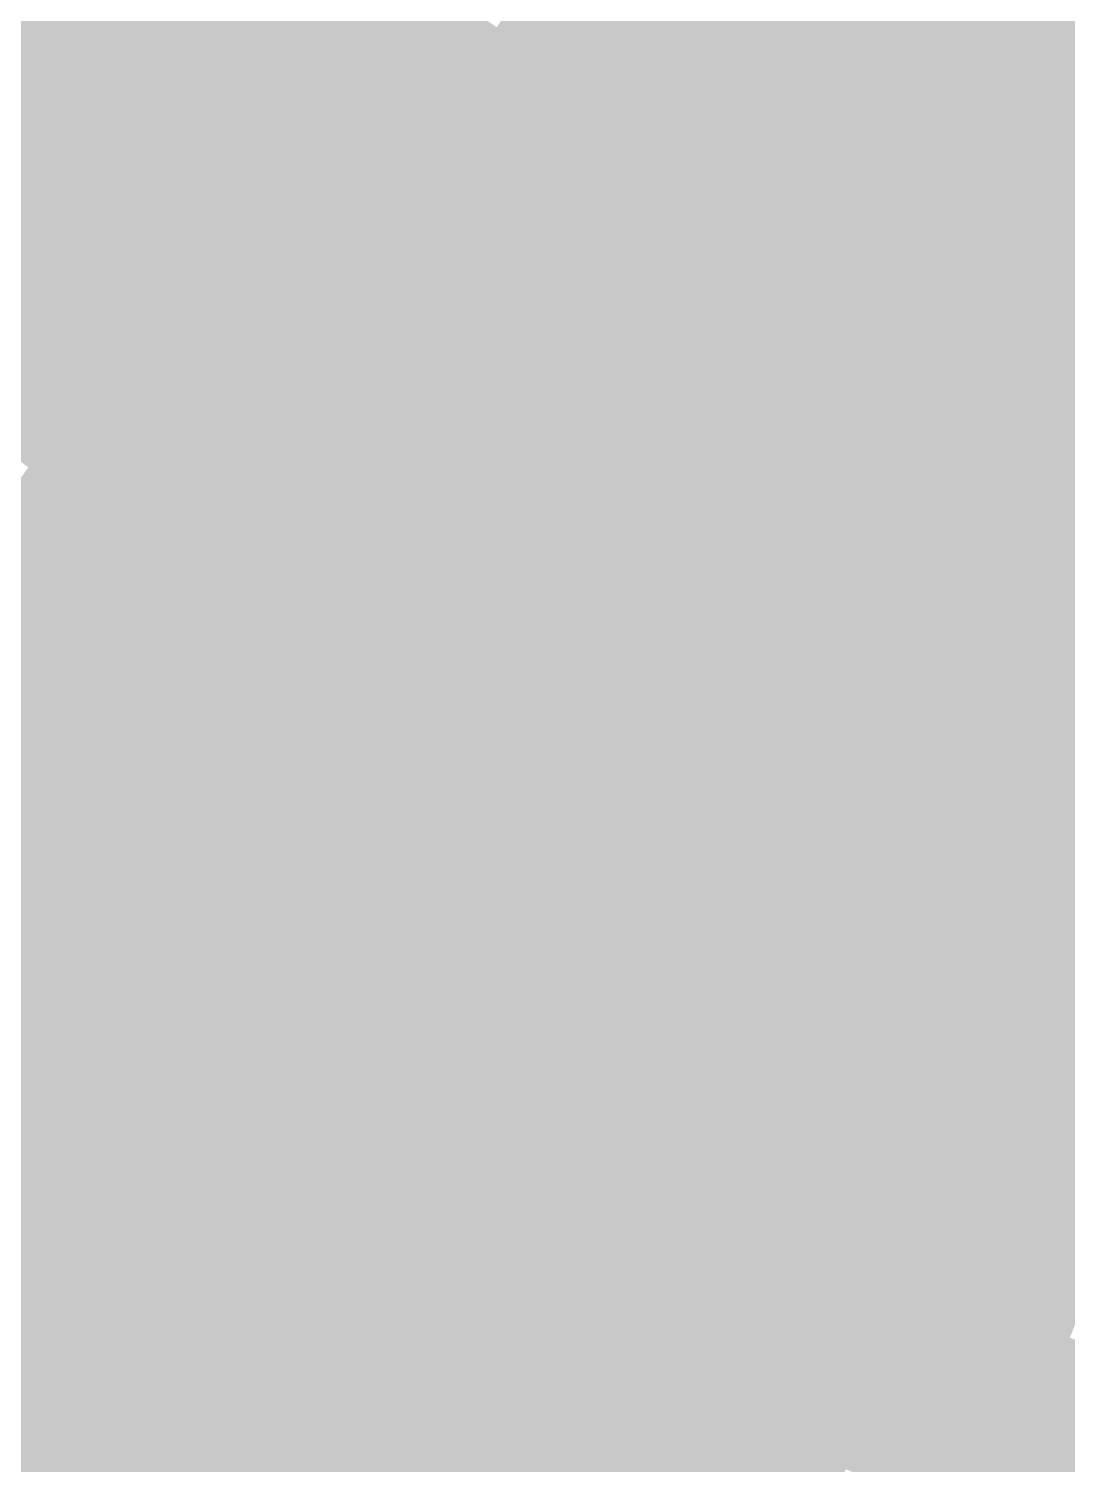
# Model space of a CAD drawing. Header units: inches. Extents: x -266 to 784, y -170 to 213.
# Drawn here: x -65.06 to -45.21, y -111.44 to -84.01 of the extents above; entities that cross this region are included whole.
import ezdxf

# ---------------------------------------------------------------- set-up
doc = ezdxf.new("R2010")
doc.units = ezdxf.units.IN
doc.header["$MEASUREMENT"] = 0

msp = doc.modelspace()

# ---------------------------------------------------------------- linework, layer by layer
at = {"color": 171, "true_color": 0x5a6dfe}
msp.add_solid([(-61.952728, -83.533583), (-62.548427, -84.336791), (-63.984085, -81.988028), (-64.599317, -82.776375)], dxfattribs=at)
at = {"color": 173, "true_color": 0x4d5efe}
msp.add_solid([(-58.732436, -83.393651), (-59.308244, -84.211236), (-60.761329, -81.927168), (-61.357028, -82.730376)], dxfattribs=at)
at = {"color": 160, "true_color": 0x2d32ff}
msp.add_solid([(-49.867966, -83.199675), (-50.382069, -84.057404), (-51.894769, -81.950796), (-52.429767, -82.795649)], dxfattribs=at)
at = {"color": 160, "true_color": 0x3a43ff}
msp.add_solid([(-52.964764, -83.640503), (-53.499762, -84.485357), (-55.001453, -82.315492), (-55.557023, -83.146961)], dxfattribs=at)
at = {"color": 160, "true_color": 0x2626ff}
msp.add_solid([(-47.318226, -83.528351), (-47.811125, -84.398438), (-49.353863, -82.341947), (-49.867966, -83.199675)], dxfattribs=at)
at = {"color": 171, "true_color": 0x6073fe}
msp.add_solid([(-62.548427, -84.336791), (-63.144126, -85.139998), (-64.599317, -82.776375), (-65.214549, -83.564721)], dxfattribs=at)
at = {"color": 171, "true_color": 0x5363fe}
msp.add_solid([(-59.308244, -84.211236), (-59.884052, -85.028821), (-61.357028, -82.730376), (-61.952728, -83.533583)], dxfattribs=at)
at = {"color": 173, "true_color": 0x4653fe}
msp.add_solid([(-56.112594, -83.978431), (-56.668164, -84.8099), (-58.156627, -82.576066), (-58.732436, -83.393651)], dxfattribs=at)
at = {"color": 160, "true_color": 0x3338ff}
msp.add_solid([(-50.382069, -84.057404), (-50.896172, -84.915132), (-52.429767, -82.795649), (-52.964764, -83.640503)], dxfattribs=at)
at = {"color": 180, "true_color": 0x2520ff}
msp.add_solid([(-44.78269, -83.78252), (-45.254087, -84.664441), (-46.825328, -82.658264), (-47.318226, -83.528351)], dxfattribs=at)
at = {"color": 160, "true_color": 0x4049fe}
msp.add_solid([(-53.499762, -84.485357), (-54.03476, -85.33021), (-55.557023, -83.146961), (-56.112594, -83.978431)], dxfattribs=at)
at = {"color": 160, "true_color": 0x2d2dff}
msp.add_solid([(-47.811125, -84.398438), (-48.304023, -85.268525), (-49.867966, -83.199675), (-50.382069, -84.057404)], dxfattribs=at)
at = {"color": 171, "true_color": 0x6678fe}
msp.add_solid([(-63.144126, -85.139998), (-63.739826, -85.943206), (-65.214549, -83.564721), (-65.82978, -84.353068)], dxfattribs=at)
at = {"color": 171, "true_color": 0x5a69fe}
msp.add_solid([(-59.884052, -85.028821), (-60.45986, -85.846405), (-61.952728, -83.533583), (-62.548427, -84.336791)], dxfattribs=at)
at = {"color": 173, "true_color": 0x4d59fe}
msp.add_solid([(-56.668164, -84.8099), (-57.223734, -85.64137), (-58.732436, -83.393651), (-59.308244, -84.211236)], dxfattribs=at)
at = {"color": 160, "true_color": 0x3a3eff}
msp.add_solid([(-50.896172, -84.915132), (-51.410274, -85.772861), (-52.964764, -83.640503), (-53.499762, -84.485357)], dxfattribs=at)
at = {"color": 180, "true_color": 0x2c26ff}
msp.add_solid([(-45.254087, -84.664441), (-45.725483, -85.546363), (-47.318226, -83.528351), (-47.811125, -84.398438)], dxfattribs=at)
at = {"color": 180, "true_color": 0x2b20ff}
msp.add_solid([(-42.713076, -84.856309), (-43.162688, -85.749533), (-44.78269, -83.78252), (-45.254087, -84.664441)], dxfattribs=at)
at = {"color": 173, "true_color": 0x535ffe}
msp.add_solid([(-57.223734, -85.64137), (-57.779304, -86.47284), (-59.308244, -84.211236), (-59.884052, -85.028821)], dxfattribs=at)
at = {"color": 173, "true_color": 0x464ffe}
msp.add_solid([(-54.03476, -85.33021), (-54.569757, -86.175064), (-56.112594, -83.978431), (-56.668164, -84.8099)], dxfattribs=at)
at = {"color": 160, "true_color": 0x3333ff}
msp.add_solid([(-48.304023, -85.268525), (-48.796921, -86.138612), (-50.382069, -84.057404), (-50.896172, -84.915132)], dxfattribs=at)
at = {"color": 171, "true_color": 0x6d7efe}
msp.add_solid([(-63.739826, -85.943206), (-64.335525, -86.746413), (-65.82978, -84.353068), (-66.445012, -85.141414)], dxfattribs=at)
at = {"color": 171, "true_color": 0x606ffe}
msp.add_solid([(-60.45986, -85.846405), (-61.035668, -86.66399), (-62.548427, -84.336791), (-63.144126, -85.139998)], dxfattribs=at)
at = {"color": 160, "true_color": 0x4045fe}
msp.add_solid([(-51.410274, -85.772861), (-51.924377, -86.63059), (-53.499762, -84.485357), (-54.03476, -85.33021)], dxfattribs=at)
at = {"color": 180, "true_color": 0x322dff}
msp.add_solid([(-45.725483, -85.546363), (-46.19688, -86.428284), (-47.811125, -84.398438), (-48.304023, -85.268525)], dxfattribs=at)
at = {"color": 180, "true_color": 0x3126ff}
msp.add_solid([(-43.162688, -85.749533), (-43.612299, -86.642757), (-45.254087, -84.664441), (-45.725483, -85.546363)], dxfattribs=at)
at = {"color": 171, "true_color": 0x5a65fe}
msp.add_solid([(-57.779304, -86.47284), (-58.334874, -87.304309), (-59.884052, -85.028821), (-60.45986, -85.846405)], dxfattribs=at)
at = {"color": 173, "true_color": 0x4d55fe}
msp.add_solid([(-54.569757, -86.175064), (-55.104755, -87.019917), (-56.668164, -84.8099), (-57.223734, -85.64137)], dxfattribs=at)
at = {"color": 160, "true_color": 0x3a3aff}
msp.add_solid([(-48.796921, -86.138612), (-49.289819, -87.008699), (-50.896172, -84.915132), (-51.410274, -85.772861)], dxfattribs=at)
at = {"color": 171, "true_color": 0x7384fe}
msp.add_solid([(-64.335525, -86.746413), (-64.931224, -87.549621), (-66.445012, -85.141414), (-67.060243, -85.929761)], dxfattribs=at)
at = {"color": 171, "true_color": 0x6675fe}
msp.add_solid([(-61.035668, -86.66399), (-61.611476, -87.481575), (-63.144126, -85.139998), (-63.739826, -85.943206)], dxfattribs=at)
at = {"color": 180, "true_color": 0x3833ff}
msp.add_solid([(-46.19688, -86.428284), (-46.668277, -87.310205), (-48.304023, -85.268525), (-48.796921, -86.138612)], dxfattribs=at)
at = {"color": 173, "true_color": 0x464bfe}
msp.add_solid([(-51.924377, -86.63059), (-52.43848, -87.488318), (-54.03476, -85.33021), (-54.569757, -86.175064)], dxfattribs=at)
at = {"color": 180, "true_color": 0x372dff}
msp.add_solid([(-43.612299, -86.642757), (-44.06191, -87.535982), (-45.725483, -85.546363), (-46.19688, -86.428284)], dxfattribs=at)
at = {"color": 171, "true_color": 0x606bfe}
msp.add_solid([(-58.334874, -87.304309), (-58.890445, -88.135779), (-60.45986, -85.846405), (-61.035668, -86.66399)], dxfattribs=at)
at = {"color": 173, "true_color": 0x535bfe}
msp.add_solid([(-55.104755, -87.019917), (-55.639752, -87.864771), (-57.223734, -85.64137), (-57.779304, -86.47284)], dxfattribs=at)
at = {"color": 160, "true_color": 0x4040fe}
msp.add_solid([(-49.289819, -87.008699), (-49.782717, -87.878786), (-51.410274, -85.772861), (-51.924377, -86.63059)], dxfattribs=at)
at = {"color": 171, "true_color": 0x7a89fe}
msp.add_solid([(-64.931224, -87.549621), (-65.526924, -88.352828), (-67.060243, -85.929761), (-67.675475, -86.718107)], dxfattribs=at)
at = {"color": 171, "true_color": 0x6d7bfe}
msp.add_solid([(-61.611476, -87.481575), (-62.187285, -88.29916), (-63.739826, -85.943206), (-64.335525, -86.746413)], dxfattribs=at)
at = {"color": 173, "true_color": 0x4d51fe}
msp.add_solid([(-52.43848, -87.488318), (-52.952583, -88.346047), (-54.569757, -86.175064), (-55.104755, -87.019917)], dxfattribs=at)
at = {"color": 180, "true_color": 0x3e3aff}
msp.add_solid([(-46.668277, -87.310205), (-47.139674, -88.192126), (-48.796921, -86.138612), (-49.289819, -87.008699)], dxfattribs=at)
at = {"color": 171, "true_color": 0x6671fe}
msp.add_solid([(-58.890445, -88.135779), (-59.446015, -88.967249), (-61.035668, -86.66399), (-61.611476, -87.481575)], dxfattribs=at)
at = {"color": 171, "true_color": 0x5a61fe}
msp.add_solid([(-55.639752, -87.864771), (-56.17475, -88.709624), (-57.779304, -86.47284), (-58.334874, -87.304309)], dxfattribs=at)
at = {"color": 173, "true_color": 0x4646fe}
msp.add_solid([(-49.782717, -87.878786), (-50.275616, -88.748873), (-51.924377, -86.63059), (-52.43848, -87.488318)], dxfattribs=at)
at = {"color": 180, "true_color": 0x3d33ff}
msp.add_solid([(-44.06191, -87.535982), (-44.511522, -88.429206), (-46.19688, -86.428284), (-46.668277, -87.310205)], dxfattribs=at)
at = {"color": 171, "true_color": 0x7380fe}
msp.add_solid([(-62.187285, -88.29916), (-62.763093, -89.116745), (-64.335525, -86.746413), (-64.931224, -87.549621)], dxfattribs=at)
at = {"color": 173, "true_color": 0x5357fe}
msp.add_solid([(-52.952583, -88.346047), (-53.466685, -89.203775), (-55.104755, -87.019917), (-55.639752, -87.864771)], dxfattribs=at)
at = {"color": 180, "true_color": 0x4540fe}
msp.add_solid([(-47.139674, -88.192126), (-47.61107, -89.074048), (-49.289819, -87.008699), (-49.782717, -87.878786)], dxfattribs=at)
at = {"color": 171, "true_color": 0x6d77fe}
msp.add_solid([(-59.446015, -88.967249), (-60.001585, -89.798718), (-61.611476, -87.481575), (-62.187285, -88.29916)], dxfattribs=at)
at = {"color": 171, "true_color": 0x6067fe}
msp.add_solid([(-56.17475, -88.709624), (-56.709748, -89.554478), (-58.334874, -87.304309), (-58.890445, -88.135779)], dxfattribs=at)
at = {"color": 173, "true_color": 0x4d4dfe}
msp.add_solid([(-50.275616, -88.748873), (-50.768514, -89.61896), (-52.43848, -87.488318), (-52.952583, -88.346047)], dxfattribs=at)
at = {"color": 180, "true_color": 0x433aff}
msp.add_solid([(-44.511522, -88.429206), (-44.961133, -89.32243), (-46.668277, -87.310205), (-47.139674, -88.192126)], dxfattribs=at)
at = {"color": 171, "true_color": 0x7a86fe}
msp.add_solid([(-62.763093, -89.116745), (-63.338901, -89.934329), (-64.931224, -87.549621), (-65.526924, -88.352828)], dxfattribs=at)
at = {"color": 171, "true_color": 0x5a5efe}
msp.add_solid([(-53.466685, -89.203775), (-53.980788, -90.061504), (-55.639752, -87.864771), (-56.17475, -88.709624)], dxfattribs=at)
at = {"color": 173, "true_color": 0x4b46fe}
msp.add_solid([(-47.61107, -89.074048), (-48.082467, -89.955969), (-49.782717, -87.878786), (-50.275616, -88.748873)], dxfattribs=at)
at = {"color": 171, "true_color": 0x737dfe}
msp.add_solid([(-60.001585, -89.798718), (-60.557155, -90.630188), (-62.187285, -88.29916), (-62.763093, -89.116745)], dxfattribs=at)
at = {"color": 171, "true_color": 0x666efe}
msp.add_solid([(-56.709748, -89.554478), (-57.244745, -90.399331), (-58.890445, -88.135779), (-59.446015, -88.967249)], dxfattribs=at)
at = {"color": 180, "true_color": 0x4940fe}
msp.add_solid([(-44.961133, -89.32243), (-45.410744, -90.215654), (-47.139674, -88.192126), (-47.61107, -89.074048)], dxfattribs=at)
at = {"color": 171, "true_color": 0x7f8bff}
msp.add_solid([(-63.338901, -89.934329), (-63.914709, -90.751914), (-65.526924, -88.352828), (-66.122623, -89.156036)], dxfattribs=at)
at = {"color": 173, "true_color": 0x5353fe}
msp.add_solid([(-50.768514, -89.61896), (-51.261412, -90.489047), (-52.952583, -88.346047), (-53.466685, -89.203775)], dxfattribs=at)
at = {"color": 171, "true_color": 0x6064fe}
msp.add_solid([(-53.980788, -90.061504), (-54.494891, -90.919233), (-56.17475, -88.709624), (-56.709748, -89.554478)], dxfattribs=at)
at = {"color": 173, "true_color": 0x514dfe}
msp.add_solid([(-48.082467, -89.955969), (-48.553864, -90.83789), (-50.275616, -88.748873), (-50.768514, -89.61896)], dxfattribs=at)
at = {"color": 171, "true_color": 0x7a83fe}
msp.add_solid([(-60.557155, -90.630188), (-61.112726, -91.461657), (-62.763093, -89.116745), (-63.338901, -89.934329)], dxfattribs=at)
at = {"color": 171, "true_color": 0x6d74fe}
msp.add_solid([(-57.244745, -90.399331), (-57.779743, -91.244185), (-59.446015, -88.967249), (-60.001585, -89.798718)], dxfattribs=at)
at = {"color": 173, "true_color": 0x4f46fe}
msp.add_solid([(-45.410744, -90.215654), (-45.860356, -91.108879), (-47.61107, -89.074048), (-48.082467, -89.955969)], dxfattribs=at)
at = {"color": 171, "true_color": 0x7d89fb}
msp.add_solid([(-63.914709, -90.751914), (-64.490517, -91.569499), (-66.122623, -89.156036), (-66.718322, -89.959244)], dxfattribs=at)
at = {"color": 171, "true_color": 0x5a5afe}
msp.add_solid([(-51.261412, -90.489047), (-51.75431, -91.359134), (-53.466685, -89.203775), (-53.980788, -90.061504)], dxfattribs=at)
at = {"color": 180, "true_color": 0x4e40fe}
msp.add_solid([(-42.755509, -90.398929), (-43.183064, -91.302919), (-44.961133, -89.32243), (-45.410744, -90.215654)], dxfattribs=at)
at = {"color": 171, "true_color": 0x666afe}
msp.add_solid([(-54.494891, -90.919233), (-55.008994, -91.776961), (-56.709748, -89.554478), (-57.244745, -90.399331)], dxfattribs=at)
at = {"color": 173, "true_color": 0x5753fe}
msp.add_solid([(-48.553864, -90.83789), (-49.025261, -91.719811), (-50.768514, -89.61896), (-51.261412, -90.489047)], dxfattribs=at)
at = {"color": 171, "true_color": 0x7b86f6}
msp.add_solid([(-64.490517, -91.569499), (-65.066326, -92.387084), (-66.718322, -89.959244), (-67.314021, -90.762451)], dxfattribs=at)
at = {"color": 171, "true_color": 0x7f88ff}
msp.add_solid([(-61.112726, -91.461657), (-61.668296, -92.293127), (-63.338901, -89.934329), (-63.914709, -90.751914)], dxfattribs=at)
at = {"color": 171, "true_color": 0x737afe}
msp.add_solid([(-57.779743, -91.244185), (-58.314741, -92.089039), (-60.001585, -89.798718), (-60.557155, -90.630188)], dxfattribs=at)
at = {"color": 173, "true_color": 0x554dfe}
msp.add_solid([(-45.860356, -91.108879), (-46.309967, -92.002103), (-48.082467, -89.955969), (-48.553864, -90.83789)], dxfattribs=at)
at = {"color": 171, "true_color": 0x6060fe}
msp.add_solid([(-51.75431, -91.359134), (-52.247208, -92.229221), (-53.980788, -90.061504), (-54.494891, -90.919233)], dxfattribs=at)
at = {"color": 173, "true_color": 0x5346fe}
msp.add_solid([(-43.183064, -91.302919), (-43.61062, -92.206908), (-45.410744, -90.215654), (-45.860356, -91.108879)], dxfattribs=at)
at = {"color": 171, "true_color": 0x6d70fe}
msp.add_solid([(-55.008994, -91.776961), (-55.523096, -92.63469), (-57.244745, -90.399331), (-57.779743, -91.244185)], dxfattribs=at)
at = {"color": 171, "true_color": 0x5e5afe}
msp.add_solid([(-49.025261, -91.719811), (-49.496657, -92.601733), (-51.261412, -90.489047), (-51.75431, -91.359134)], dxfattribs=at)
at = {"color": 171, "true_color": 0x7d86fb}
msp.add_solid([(-61.668296, -92.293127), (-62.223866, -93.124597), (-63.914709, -90.751914), (-64.490517, -91.569499)], dxfattribs=at)
at = {"color": 171, "true_color": 0x7a80fe}
msp.add_solid([(-58.314741, -92.089039), (-58.849738, -92.933892), (-60.557155, -90.630188), (-61.112726, -91.461657)], dxfattribs=at)
at = {"color": 171, "true_color": 0x6666fe}
msp.add_solid([(-52.247208, -92.229221), (-52.740107, -93.099308), (-54.494891, -90.919233), (-55.008994, -91.776961)], dxfattribs=at)
at = {"color": 173, "true_color": 0x5b53fe}
msp.add_solid([(-46.309967, -92.002103), (-46.759578, -92.895327), (-48.553864, -90.83789), (-49.025261, -91.719811)], dxfattribs=at)
at = {"color": 171, "true_color": 0x7377fe}
msp.add_solid([(-55.523096, -92.63469), (-56.037199, -93.492418), (-57.779743, -91.244185), (-58.314741, -92.089039)], dxfattribs=at)
at = {"color": 173, "true_color": 0x594dfe}
msp.add_solid([(-43.61062, -92.206908), (-44.038175, -93.110897), (-45.860356, -91.108879), (-46.309967, -92.002103)], dxfattribs=at)
at = {"color": 171, "true_color": 0x7b83f6}
msp.add_solid([(-62.223866, -93.124597), (-62.779436, -93.956066), (-64.490517, -91.569499), (-65.066326, -92.387084)], dxfattribs=at)
at = {"color": 171, "true_color": 0x7f85ff}
msp.add_solid([(-58.849738, -92.933892), (-59.384736, -93.778746), (-61.112726, -91.461657), (-61.668296, -92.293127)], dxfattribs=at)
at = {"color": 171, "true_color": 0x6460fe}
msp.add_solid([(-49.496657, -92.601733), (-49.968054, -93.483654), (-51.75431, -91.359134), (-52.247208, -92.229221)], dxfattribs=at)
at = {"color": 171, "true_color": 0x6d6dfe}
msp.add_solid([(-52.740107, -93.099308), (-53.233005, -93.969395), (-55.008994, -91.776961), (-55.523096, -92.63469)], dxfattribs=at)
at = {"color": 171, "true_color": 0x615afe}
msp.add_solid([(-46.759578, -92.895327), (-47.20919, -93.788552), (-49.025261, -91.719811), (-49.496657, -92.601733)], dxfattribs=at)
at = {"color": 171, "true_color": 0x7a7dfe}
msp.add_solid([(-56.037199, -93.492418), (-56.551302, -94.350147), (-58.314741, -92.089039), (-58.849738, -92.933892)], dxfattribs=at)
at = {"color": 173, "true_color": 0x5f53fe}
msp.add_solid([(-44.038175, -93.110897), (-44.46573, -94.014886), (-46.309967, -92.002103), (-46.759578, -92.895327)], dxfattribs=at)
at = {"color": 171, "true_color": 0x7981f2}
msp.add_solid([(-62.779436, -93.956066), (-63.335007, -94.787536), (-65.066326, -92.387084), (-65.642134, -93.204669)], dxfattribs=at)
at = {"color": 171, "true_color": 0x7d83fb}
msp.add_solid([(-59.384736, -93.778746), (-59.919733, -94.623599), (-61.668296, -92.293127), (-62.223866, -93.124597)], dxfattribs=at)
at = {"color": 171, "true_color": 0x6a66fe}
msp.add_solid([(-49.968054, -93.483654), (-50.439451, -94.365575), (-52.247208, -92.229221), (-52.740107, -93.099308)], dxfattribs=at)
at = {"color": 171, "true_color": 0x7373fe}
msp.add_solid([(-53.233005, -93.969395), (-53.725903, -94.839482), (-55.523096, -92.63469), (-56.037199, -93.492418)], dxfattribs=at)
at = {"color": 171, "true_color": 0x6760fe}
msp.add_solid([(-47.20919, -93.788552), (-47.658801, -94.681776), (-49.496657, -92.601733), (-49.968054, -93.483654)], dxfattribs=at)
at = {"color": 171, "true_color": 0x7f82ff}
msp.add_solid([(-56.551302, -94.350147), (-57.065405, -95.207876), (-58.849738, -92.933892), (-59.384736, -93.778746)], dxfattribs=at)
at = {"color": 171, "true_color": 0x655afe}
msp.add_solid([(-44.46573, -94.014886), (-44.893285, -94.918876), (-46.759578, -92.895327), (-47.20919, -93.788552)], dxfattribs=at)
at = {"color": 171, "true_color": 0x767fee}
msp.add_solid([(-63.335007, -94.787536), (-63.890577, -95.619005), (-65.642134, -93.204669), (-66.217942, -94.022254)], dxfattribs=at)
at = {"color": 171, "true_color": 0x7b81f6}
msp.add_solid([(-59.919733, -94.623599), (-60.454731, -95.468453), (-62.223866, -93.124597), (-62.779436, -93.956066)], dxfattribs=at)
at = {"color": 171, "true_color": 0x706dfe}
msp.add_solid([(-50.439451, -94.365575), (-50.910848, -95.247497), (-52.740107, -93.099308), (-53.233005, -93.969395)], dxfattribs=at)
at = {"color": 171, "true_color": 0x7a7afe}
msp.add_solid([(-53.725903, -94.839482), (-54.218801, -95.709569), (-56.037199, -93.492418), (-56.551302, -94.350147)], dxfattribs=at)
at = {"color": 171, "true_color": 0x6e66fe}
msp.add_solid([(-47.658801, -94.681776), (-48.108412, -95.575), (-49.968054, -93.483654), (-50.439451, -94.365575)], dxfattribs=at)
at = {"color": 171, "true_color": 0x7d80fb}
msp.add_solid([(-57.065405, -95.207876), (-57.579507, -96.065604), (-59.384736, -93.778746), (-59.919733, -94.623599)], dxfattribs=at)
at = {"color": 171, "true_color": 0x6b60fe}
msp.add_solid([(-44.893285, -94.918876), (-45.32084, -95.822865), (-47.20919, -93.788552), (-47.658801, -94.681776)], dxfattribs=at)
at = {"color": 171, "true_color": 0x747dea}
msp.add_solid([(-63.890577, -95.619005), (-64.446147, -96.450475), (-66.217942, -94.022254), (-66.79375, -94.839838)], dxfattribs=at)
at = {"color": 171, "true_color": 0x797ef2}
msp.add_solid([(-60.454731, -95.468453), (-60.989729, -96.313306), (-62.779436, -93.956066), (-63.335007, -94.787536)], dxfattribs=at)
at = {"color": 171, "true_color": 0x7773fe}
msp.add_solid([(-50.910848, -95.247497), (-51.382244, -96.129418), (-53.233005, -93.969395), (-53.725903, -94.839482)], dxfattribs=at)
at = {"color": 171, "true_color": 0x7f7fff}
msp.add_solid([(-54.218801, -95.709569), (-54.711699, -96.579656), (-56.551302, -94.350147), (-57.065405, -95.207876)], dxfattribs=at)
at = {"color": 171, "true_color": 0x7b7ef6}
msp.add_solid([(-57.579507, -96.065604), (-58.09361, -96.923333), (-59.919733, -94.623599), (-60.454731, -95.468453)], dxfattribs=at)
at = {"color": 171, "true_color": 0x746dfe}
msp.add_solid([(-48.108412, -95.575), (-48.558024, -96.468225), (-50.439451, -94.365575), (-50.910848, -95.247497)], dxfattribs=at)
at = {"color": 163, "true_color": 0x727ae5}
msp.add_solid([(-64.446147, -96.450475), (-65.001717, -97.281945), (-66.79375, -94.839838), (-67.369558, -95.657423)], dxfattribs=at)
at = {"color": 171, "true_color": 0x767cee}
msp.add_solid([(-60.989729, -96.313306), (-61.524726, -97.15816), (-63.335007, -94.787536), (-63.890577, -95.619005)], dxfattribs=at)
at = {"color": 171, "true_color": 0x7d7afe}
msp.add_solid([(-51.382244, -96.129418), (-51.853641, -97.011339), (-53.725903, -94.839482), (-54.218801, -95.709569)], dxfattribs=at)
at = {"color": 171, "true_color": 0x7166fe}
msp.add_solid([(-45.32084, -95.822865), (-45.748395, -96.726854), (-47.658801, -94.681776), (-48.108412, -95.575)], dxfattribs=at)
at = {"color": 171, "true_color": 0x6f60fe}
msp.add_solid([(-42.550338, -95.992024), (-42.955579, -96.906234), (-44.893285, -94.918876), (-45.32084, -95.822865)], dxfattribs=at)
at = {"color": 171, "true_color": 0x7d7dfb}
msp.add_solid([(-54.711699, -96.579656), (-55.204598, -97.449743), (-57.065405, -95.207876), (-57.579507, -96.065604)], dxfattribs=at)
at = {"color": 171, "true_color": 0x7a73fe}
msp.add_solid([(-48.558024, -96.468225), (-49.007635, -97.361449), (-50.910848, -95.247497), (-51.382244, -96.129418)], dxfattribs=at)
at = {"color": 163, "true_color": 0x7078e1}
msp.add_solid([(-65.001717, -97.281945), (-65.557288, -98.113414), (-67.369558, -95.657423), (-67.945367, -96.475008)], dxfattribs=at)
at = {"color": 171, "true_color": 0x747aea}
msp.add_solid([(-61.524726, -97.15816), (-62.059724, -98.003014), (-63.890577, -95.619005), (-64.446147, -96.450475)], dxfattribs=at)
at = {"color": 171, "true_color": 0x797bf2}
msp.add_solid([(-58.09361, -96.923333), (-58.607713, -97.781062), (-60.454731, -95.468453), (-60.989729, -96.313306)], dxfattribs=at)
at = {"color": 171, "true_color": 0x827fff}
msp.add_solid([(-51.853641, -97.011339), (-52.325038, -97.89326), (-54.218801, -95.709569), (-54.711699, -96.579656)], dxfattribs=at)
at = {"color": 171, "true_color": 0x776dfe}
msp.add_solid([(-45.748395, -96.726854), (-46.17595, -97.630844), (-48.108412, -95.575), (-48.558024, -96.468225)], dxfattribs=at)
at = {"color": 171, "true_color": 0x7566fe}
msp.add_solid([(-42.955579, -96.906234), (-43.360821, -97.820444), (-45.32084, -95.822865), (-45.748395, -96.726854)], dxfattribs=at)
at = {"color": 171, "true_color": 0x7b7bf6}
msp.add_solid([(-55.204598, -97.449743), (-55.697496, -98.31983), (-57.579507, -96.065604), (-58.09361, -96.923333)], dxfattribs=at)
at = {"color": 171, "true_color": 0x807afe}
msp.add_solid([(-49.007635, -97.361449), (-49.457246, -98.254673), (-51.382244, -96.129418), (-51.853641, -97.011339)], dxfattribs=at)
at = {"color": 163, "true_color": 0x7278e5}
msp.add_solid([(-62.059724, -98.003014), (-62.594722, -98.847867), (-64.446147, -96.450475), (-65.001717, -97.281945)], dxfattribs=at)
at = {"color": 171, "true_color": 0x7679ee}
msp.add_solid([(-58.607713, -97.781062), (-59.121816, -98.63879), (-60.989729, -96.313306), (-61.524726, -97.15816)], dxfattribs=at)
at = {"color": 171, "true_color": 0x7d73fe}
msp.add_solid([(-46.17595, -97.630844), (-46.603505, -98.534833), (-48.558024, -96.468225), (-49.007635, -97.361449)], dxfattribs=at)
at = {"color": 171, "true_color": 0x807dfb}
msp.add_solid([(-52.325038, -97.89326), (-52.796435, -98.775182), (-54.711699, -96.579656), (-55.204598, -97.449743)], dxfattribs=at)
at = {"color": 171, "true_color": 0x7b6dfe}
msp.add_solid([(-43.360821, -97.820444), (-43.766062, -98.734654), (-45.748395, -96.726854), (-46.17595, -97.630844)], dxfattribs=at)
at = {"color": 171, "true_color": 0x7979f2}
msp.add_solid([(-55.697496, -98.31983), (-56.190394, -99.189917), (-58.09361, -96.923333), (-58.607713, -97.781062)], dxfattribs=at)
at = {"color": 171, "true_color": 0x857fff}
msp.add_solid([(-49.457246, -98.254673), (-49.906858, -99.147897), (-51.853641, -97.011339), (-52.325038, -97.89326)], dxfattribs=at)
at = {"color": 163, "true_color": 0x7075e1}
msp.add_solid([(-62.594722, -98.847867), (-63.129719, -99.692721), (-65.001717, -97.281945), (-65.557288, -98.113414)], dxfattribs=at)
at = {"color": 171, "true_color": 0x7477ea}
msp.add_solid([(-59.121816, -98.63879), (-59.635918, -99.496519), (-61.524726, -97.15816), (-62.059724, -98.003014)], dxfattribs=at)
at = {"color": 171, "true_color": 0x837afe}
msp.add_solid([(-46.603505, -98.534833), (-47.03106, -99.438822), (-49.007635, -97.361449), (-49.457246, -98.254673)], dxfattribs=at)
at = {"color": 171, "true_color": 0x7e7bf6}
msp.add_solid([(-52.796435, -98.775182), (-53.267831, -99.657103), (-55.204598, -97.449743), (-55.697496, -98.31983)], dxfattribs=at)
at = {"color": 171, "true_color": 0x8073fe}
msp.add_solid([(-43.766062, -98.734654), (-44.171303, -99.648863), (-46.17595, -97.630844), (-46.603505, -98.534833)], dxfattribs=at)
at = {"color": 171, "true_color": 0x7676ee}
msp.add_solid([(-56.190394, -99.189917), (-56.683292, -100.060004), (-58.607713, -97.781062), (-59.121816, -98.63879)], dxfattribs=at)
at = {"color": 171, "true_color": 0x837dfb}
msp.add_solid([(-49.906858, -99.147897), (-50.356469, -100.041122), (-52.325038, -97.89326), (-52.796435, -98.775182)], dxfattribs=at)
at = {"color": 163, "true_color": 0x6e73dd}
msp.add_solid([(-63.129719, -99.692721), (-63.664717, -100.537574), (-65.557288, -98.113414), (-66.112858, -98.944884)], dxfattribs=at)
at = {"color": 163, "true_color": 0x7275e5}
msp.add_solid([(-59.635918, -99.496519), (-60.150021, -100.354247), (-62.059724, -98.003014), (-62.594722, -98.847867)], dxfattribs=at)
at = {"color": 171, "true_color": 0x7b79f2}
msp.add_solid([(-53.267831, -99.657103), (-53.739228, -100.539024), (-55.697496, -98.31983), (-56.190394, -99.189917)], dxfattribs=at)
at = {"color": 171, "true_color": 0x887fff}
msp.add_solid([(-47.03106, -99.438822), (-47.458615, -100.342812), (-49.457246, -98.254673), (-49.906858, -99.147897)], dxfattribs=at)
at = {"color": 171, "true_color": 0x7474ea}
msp.add_solid([(-56.683292, -100.060004), (-57.17619, -100.930091), (-59.121816, -98.63879), (-59.635918, -99.496519)], dxfattribs=at)
at = {"color": 171, "true_color": 0x867afe}
msp.add_solid([(-44.171303, -99.648863), (-44.576545, -100.563073), (-46.603505, -98.534833), (-47.03106, -99.438822)], dxfattribs=at)
at = {"color": 173, "true_color": 0x6c71d9}
msp.add_solid([(-63.664717, -100.537574), (-64.199714, -101.382428), (-66.112858, -98.944884), (-66.668428, -99.776353)], dxfattribs=at)
at = {"color": 163, "true_color": 0x7073e1}
msp.add_solid([(-60.150021, -100.354247), (-60.664124, -101.211976), (-62.594722, -98.847867), (-63.129719, -99.692721)], dxfattribs=at)
at = {"color": 171, "true_color": 0x817bf6}
msp.add_solid([(-50.356469, -100.041122), (-50.80608, -100.934346), (-52.796435, -98.775182), (-53.267831, -99.657103)], dxfattribs=at)
at = {"color": 171, "true_color": 0x7976ee}
msp.add_solid([(-53.739228, -100.539024), (-54.210625, -101.420945), (-56.190394, -99.189917), (-56.683292, -100.060004)], dxfattribs=at)
at = {"color": 171, "true_color": 0x867dfb}
msp.add_solid([(-47.458615, -100.342812), (-47.88617, -101.246801), (-49.906858, -99.147897), (-50.356469, -100.041122)], dxfattribs=at)
at = {"color": 173, "true_color": 0x7272e5}
msp.add_solid([(-57.17619, -100.930091), (-57.669089, -101.800178), (-59.635918, -99.496519), (-60.150021, -100.354247)], dxfattribs=at)
at = {"color": 171, "true_color": 0x8b7fff}
msp.add_solid([(-44.576545, -100.563073), (-44.981786, -101.477283), (-47.03106, -99.438822), (-47.458615, -100.342812)], dxfattribs=at)
at = {"color": 173, "true_color": 0x6a6fd4}
msp.add_solid([(-64.199714, -101.382428), (-64.734712, -102.227281), (-66.668428, -99.776353), (-67.223998, -100.607823)], dxfattribs=at)
at = {"color": 173, "true_color": 0x6e71dd}
msp.add_solid([(-60.664124, -101.211976), (-61.178227, -102.069705), (-63.129719, -99.692721), (-63.664717, -100.537574)], dxfattribs=at)
at = {"color": 171, "true_color": 0x7e79f2}
msp.add_solid([(-50.80608, -100.934346), (-51.255692, -101.82757), (-53.267831, -99.657103), (-53.739228, -100.539024)], dxfattribs=at)
at = {"color": 171, "true_color": 0x7774ea}
msp.add_solid([(-54.210625, -101.420945), (-54.682021, -102.302867), (-56.683292, -100.060004), (-57.17619, -100.930091)], dxfattribs=at)
at = {"color": 171, "true_color": 0x837bf6}
msp.add_solid([(-47.88617, -101.246801), (-48.313726, -102.15079), (-50.356469, -100.041122), (-50.80608, -100.934346)], dxfattribs=at)
at = {"color": 173, "true_color": 0x7070e1}
msp.add_solid([(-57.669089, -101.800178), (-58.161987, -102.670265), (-60.150021, -100.354247), (-60.664124, -101.211976)], dxfattribs=at)
at = {"color": 171, "true_color": 0x897dfb}
msp.add_solid([(-44.981786, -101.477283), (-45.387027, -102.391493), (-47.458615, -100.342812), (-47.88617, -101.246801)], dxfattribs=at)
at = {"color": 173, "true_color": 0x686cd0}
msp.add_solid([(-64.734712, -102.227281), (-65.26971, -103.072135), (-67.223998, -100.607823), (-67.779568, -101.439293)], dxfattribs=at)
at = {"color": 173, "true_color": 0x6c6ed9}
msp.add_solid([(-61.178227, -102.069705), (-61.692329, -102.927433), (-63.664717, -100.537574), (-64.199714, -101.382428)], dxfattribs=at)
at = {"color": 171, "true_color": 0x7c76ee}
msp.add_solid([(-51.255692, -101.82757), (-51.705303, -102.720795), (-53.739228, -100.539024), (-54.210625, -101.420945)], dxfattribs=at)
at = {"color": 183, "true_color": 0x7572e5}
msp.add_solid([(-54.682021, -102.302867), (-55.153418, -103.184788), (-57.17619, -100.930091), (-57.669089, -101.800178)], dxfattribs=at)
at = {"color": 171, "true_color": 0x8179f2}
msp.add_solid([(-48.313726, -102.15079), (-48.741281, -103.054779), (-50.80608, -100.934346), (-51.255692, -101.82757)], dxfattribs=at)
at = {"color": 173, "true_color": 0x6e6edd}
msp.add_solid([(-58.161987, -102.670265), (-58.654885, -103.540352), (-60.664124, -101.211976), (-61.178227, -102.069705)], dxfattribs=at)
at = {"color": 173, "true_color": 0x6a6cd4}
msp.add_solid([(-61.692329, -102.927433), (-62.206432, -103.785162), (-64.199714, -101.382428), (-64.734712, -102.227281)], dxfattribs=at)
at = {"color": 171, "true_color": 0x7a74ea}
msp.add_solid([(-51.705303, -102.720795), (-52.154914, -103.614019), (-54.210625, -101.420945), (-54.682021, -102.302867)], dxfattribs=at)
at = {"color": 171, "true_color": 0x867bf6}
msp.add_solid([(-45.387027, -102.391493), (-45.792268, -103.305702), (-47.88617, -101.246801), (-48.313726, -102.15079)], dxfattribs=at)
at = {"color": 171, "true_color": 0x8c7dfb}
msp.add_solid([(-42.477861, -102.550628), (-42.860544, -103.474508), (-44.981786, -101.477283), (-45.387027, -102.391493)], dxfattribs=at)
at = {"color": 183, "true_color": 0x7370e1}
msp.add_solid([(-55.153418, -103.184788), (-55.624815, -104.066709), (-57.669089, -101.800178), (-58.161987, -102.670265)], dxfattribs=at)
at = {"color": 171, "true_color": 0x7f76ee}
msp.add_solid([(-48.741281, -103.054779), (-49.168836, -103.958769), (-51.255692, -101.82757), (-51.705303, -102.720795)], dxfattribs=at)
at = {"color": 173, "true_color": 0x686ad0}
msp.add_solid([(-62.206432, -103.785162), (-62.720535, -104.64289), (-64.734712, -102.227281), (-65.26971, -103.072135)], dxfattribs=at)
at = {"color": 173, "true_color": 0x6c6cd9}
msp.add_solid([(-58.654885, -103.540352), (-59.147783, -104.410439), (-61.178227, -102.069705), (-61.692329, -102.927433)], dxfattribs=at)
at = {"color": 183, "true_color": 0x7872e5}
msp.add_solid([(-52.154914, -103.614019), (-52.604526, -104.507243), (-54.682021, -102.302867), (-55.153418, -103.184788)], dxfattribs=at)
at = {"color": 171, "true_color": 0x8479f2}
msp.add_solid([(-45.792268, -103.305702), (-46.19751, -104.219912), (-48.313726, -102.15079), (-48.741281, -103.054779)], dxfattribs=at)
at = {"color": 171, "true_color": 0x897bf6}
msp.add_solid([(-42.860544, -103.474508), (-43.243228, -104.398387), (-45.387027, -102.391493), (-45.792268, -103.305702)], dxfattribs=at)
at = {"color": 173, "true_color": 0x716edd}
msp.add_solid([(-55.624815, -104.066709), (-56.096212, -104.94863), (-58.161987, -102.670265), (-58.654885, -103.540352)], dxfattribs=at)
at = {"color": 171, "true_color": 0x7d74ea}
msp.add_solid([(-49.168836, -103.958769), (-49.596391, -104.862758), (-51.705303, -102.720795), (-52.154914, -103.614019)], dxfattribs=at)
at = {"color": 173, "true_color": 0x6568cc}
msp.add_solid([(-62.720535, -104.64289), (-63.234638, -105.500619), (-65.26971, -103.072135), (-65.804707, -103.916989)], dxfattribs=at)
at = {"color": 173, "true_color": 0x6a6ad4}
msp.add_solid([(-59.147783, -104.410439), (-59.640681, -105.280526), (-61.692329, -102.927433), (-62.206432, -103.785162)], dxfattribs=at)
at = {"color": 171, "true_color": 0x8276ee}
msp.add_solid([(-46.19751, -104.219912), (-46.602751, -105.134122), (-48.741281, -103.054779), (-49.168836, -103.958769)], dxfattribs=at)
at = {"color": 183, "true_color": 0x7570e1}
msp.add_solid([(-52.604526, -104.507243), (-53.054137, -105.400468), (-55.153418, -103.184788), (-55.624815, -104.066709)], dxfattribs=at)
at = {"color": 171, "true_color": 0x8779f2}
msp.add_solid([(-43.243228, -104.398387), (-43.625911, -105.322267), (-45.792268, -103.305702), (-46.19751, -104.219912)], dxfattribs=at)
at = {"color": 173, "true_color": 0x6e6cd9}
msp.add_solid([(-56.096212, -104.94863), (-56.567608, -105.830552), (-58.654885, -103.540352), (-59.147783, -104.410439)], dxfattribs=at)
at = {"color": 183, "true_color": 0x7a72e5}
msp.add_solid([(-49.596391, -104.862758), (-50.023946, -105.766747), (-52.154914, -103.614019), (-52.604526, -104.507243)], dxfattribs=at)
at = {"color": 173, "true_color": 0x6366c8}
msp.add_solid([(-63.234638, -105.500619), (-63.74874, -106.358348), (-65.804707, -103.916989), (-66.339705, -104.761842)], dxfattribs=at)
at = {"color": 173, "true_color": 0x6868d0}
msp.add_solid([(-59.640681, -105.280526), (-60.133579, -106.150613), (-62.206432, -103.785162), (-62.720535, -104.64289)], dxfattribs=at)
at = {"color": 171, "true_color": 0x7f74ea}
msp.add_solid([(-46.602751, -105.134122), (-47.007992, -106.048332), (-49.168836, -103.958769), (-49.596391, -104.862758)], dxfattribs=at)
at = {"color": 183, "true_color": 0x736edd}
msp.add_solid([(-53.054137, -105.400468), (-53.503748, -106.293692), (-55.624815, -104.066709), (-56.096212, -104.94863)], dxfattribs=at)
at = {"color": 171, "true_color": 0x8476ee}
msp.add_solid([(-43.625911, -105.322267), (-44.008595, -106.246146), (-46.19751, -104.219912), (-46.602751, -105.134122)], dxfattribs=at)
at = {"color": 173, "true_color": 0x6c6ad4}
msp.add_solid([(-56.567608, -105.830552), (-57.039005, -106.712473), (-59.147783, -104.410439), (-59.640681, -105.280526)], dxfattribs=at)
at = {"color": 183, "true_color": 0x7870e1}
msp.add_solid([(-50.023946, -105.766747), (-50.451501, -106.670737), (-52.604526, -104.507243), (-53.054137, -105.400468)], dxfattribs=at)
at = {"color": 173, "true_color": 0x6163c3}
msp.add_solid([(-63.74874, -106.358348), (-64.262843, -107.216076), (-66.339705, -104.761842), (-66.874702, -105.606696)], dxfattribs=at)
at = {"color": 173, "true_color": 0x6565cc}
msp.add_solid([(-60.133579, -106.150613), (-60.626478, -107.0207), (-62.720535, -104.64289), (-63.234638, -105.500619)], dxfattribs=at)
at = {"color": 173, "true_color": 0x716cd9}
msp.add_solid([(-53.503748, -106.293692), (-53.95336, -107.186916), (-56.096212, -104.94863), (-56.567608, -105.830552)], dxfattribs=at)
at = {"color": 183, "true_color": 0x7d72e5}
msp.add_solid([(-47.007992, -106.048332), (-47.413234, -106.962541), (-49.596391, -104.862758), (-50.023946, -105.766747)], dxfattribs=at)
at = {"color": 173, "true_color": 0x6a68d0}
msp.add_solid([(-57.039005, -106.712473), (-57.510402, -107.594394), (-59.640681, -105.280526), (-60.133579, -106.150613)], dxfattribs=at)
at = {"color": 171, "true_color": 0x8274ea}
msp.add_solid([(-44.008595, -106.246146), (-44.391278, -107.170026), (-46.602751, -105.134122), (-47.007992, -106.048332)], dxfattribs=at)
at = {"color": 173, "true_color": 0x5f61bf}
msp.add_solid([(-64.262843, -107.216076), (-64.776946, -108.073805), (-66.874702, -105.606696), (-67.4097, -106.451549)], dxfattribs=at)
at = {"color": 173, "true_color": 0x6363c8}
msp.add_solid([(-60.626478, -107.0207), (-61.119376, -107.890787), (-63.234638, -105.500619), (-63.74874, -106.358348)], dxfattribs=at)
at = {"color": 183, "true_color": 0x766edd}
msp.add_solid([(-50.451501, -106.670737), (-50.879056, -107.574726), (-53.054137, -105.400468), (-53.503748, -106.293692)], dxfattribs=at)
at = {"color": 173, "true_color": 0x6f6ad4}
msp.add_solid([(-53.95336, -107.186916), (-54.402971, -108.08014), (-56.567608, -105.830552), (-57.039005, -106.712473)], dxfattribs=at)
at = {"color": 183, "true_color": 0x7b70e1}
msp.add_solid([(-47.413234, -106.962541), (-47.818475, -107.876751), (-50.023946, -105.766747), (-50.451501, -106.670737)], dxfattribs=at)
at = {"color": 173, "true_color": 0x6865cc}
msp.add_solid([(-57.510402, -107.594394), (-57.981799, -108.476316), (-60.133579, -106.150613), (-60.626478, -107.0207)], dxfattribs=at)
at = {"color": 183, "true_color": 0x8072e5}
msp.add_solid([(-44.391278, -107.170026), (-44.773962, -108.093905), (-47.007992, -106.048332), (-47.413234, -106.962541)], dxfattribs=at)
at = {"color": 173, "true_color": 0x6161c3}
msp.add_solid([(-61.119376, -107.890787), (-61.612274, -108.760874), (-63.74874, -106.358348), (-64.262843, -107.216076)], dxfattribs=at)
at = {"color": 183, "true_color": 0x736cd9}
msp.add_solid([(-50.879056, -107.574726), (-51.306611, -108.478715), (-53.503748, -106.293692), (-53.95336, -107.186916)], dxfattribs=at)
at = {"color": 173, "true_color": 0x5d5fbb}
msp.add_solid([(-64.776946, -108.073805), (-65.291049, -108.931533), (-67.4097, -106.451549), (-67.944698, -107.296403)], dxfattribs=at)
at = {"color": 183, "true_color": 0x786edd}
msp.add_solid([(-47.818475, -107.876751), (-48.223716, -108.790961), (-50.451501, -106.670737), (-50.879056, -107.574726)], dxfattribs=at)
at = {"color": 173, "true_color": 0x6c68d0}
msp.add_solid([(-54.402971, -108.08014), (-54.852582, -108.973365), (-57.039005, -106.712473), (-57.510402, -107.594394)], dxfattribs=at)
at = {"color": 183, "true_color": 0x7d70e1}
msp.add_solid([(-44.773962, -108.093905), (-45.156645, -109.017785), (-47.413234, -106.962541), (-47.818475, -107.876751)], dxfattribs=at)
at = {"color": 173, "true_color": 0x5f5fbf}
msp.add_solid([(-61.612274, -108.760874), (-62.105172, -109.630961), (-64.262843, -107.216076), (-64.776946, -108.073805)], dxfattribs=at)
at = {"color": 173, "true_color": 0x6663c8}
msp.add_solid([(-57.981799, -108.476316), (-58.453195, -109.358237), (-60.626478, -107.0207), (-61.119376, -107.890787)], dxfattribs=at)
at = {"color": 173, "true_color": 0x716ad4}
msp.add_solid([(-51.306611, -108.478715), (-51.734166, -109.382704), (-53.95336, -107.186916), (-54.402971, -108.08014)], dxfattribs=at)
at = {"color": 173, "true_color": 0x6a65cc}
msp.add_solid([(-54.852582, -108.973365), (-55.302194, -109.866589), (-57.510402, -107.594394), (-57.981799, -108.476316)], dxfattribs=at)
at = {"color": 183, "true_color": 0x766cd9}
msp.add_solid([(-48.223716, -108.790961), (-48.628958, -109.705171), (-50.879056, -107.574726), (-51.306611, -108.478715)], dxfattribs=at)
at = {"color": 173, "true_color": 0x5d5dbb}
msp.add_solid([(-62.105172, -109.630961), (-62.59807, -110.501048), (-64.776946, -108.073805), (-65.291049, -108.931533)], dxfattribs=at)
at = {"color": 173, "true_color": 0x6361c3}
msp.add_solid([(-58.453195, -109.358237), (-58.924592, -110.240158), (-61.119376, -107.890787), (-61.612274, -108.760874)], dxfattribs=at)
at = {"color": 173, "true_color": 0x6f68d0}
msp.add_solid([(-51.734166, -109.382704), (-52.161721, -110.286694), (-54.402971, -108.08014), (-54.852582, -108.973365)], dxfattribs=at)
at = {"color": 183, "true_color": 0x7b6edd}
msp.add_solid([(-45.156645, -109.017785), (-45.539328, -109.941664), (-47.818475, -107.876751), (-48.223716, -108.790961)], dxfattribs=at)
at = {"color": 173, "true_color": 0x6863c8}
msp.add_solid([(-55.302194, -109.866589), (-55.751805, -110.759813), (-57.981799, -108.476316), (-58.453195, -109.358237)], dxfattribs=at)
at = {"color": 183, "true_color": 0x746ad4}
msp.add_solid([(-48.628958, -109.705171), (-49.034199, -110.61938), (-51.306611, -108.478715), (-51.734166, -109.382704)], dxfattribs=at)
at = {"color": 173, "true_color": 0x615fbf}
msp.add_solid([(-58.924592, -110.240158), (-59.395989, -111.122079), (-61.612274, -108.760874), (-62.105172, -109.630961)], dxfattribs=at)
at = {"color": 183, "true_color": 0x796cd9}
msp.add_solid([(-45.539328, -109.941664), (-45.922012, -110.865544), (-48.223716, -108.790961), (-48.628958, -109.705171)], dxfattribs=at)
at = {"color": 173, "true_color": 0x5b5bb6}
msp.add_solid([(-62.59807, -110.501048), (-63.090969, -111.371135), (-65.291049, -108.931533), (-65.805151, -109.789262)], dxfattribs=at)
at = {"color": 173, "true_color": 0x6d65cc}
msp.add_solid([(-52.161721, -110.286694), (-52.589277, -111.190683), (-54.852582, -108.973365), (-55.302194, -109.866589)], dxfattribs=at)
at = {"color": 183, "true_color": 0x7e6edd}
msp.add_solid([(-42.467614, -110.09315), (-42.827509, -111.026143), (-45.156645, -109.017785), (-45.539328, -109.941664)], dxfattribs=at)
at = {"color": 173, "true_color": 0x6661c3}
msp.add_solid([(-55.751805, -110.759813), (-56.201416, -111.653038), (-58.453195, -109.358237), (-58.924592, -110.240158)], dxfattribs=at)
at = {"color": 173, "true_color": 0x7168d0}
msp.add_solid([(-49.034199, -110.61938), (-49.43944, -111.53359), (-51.734166, -109.382704), (-52.161721, -110.286694)], dxfattribs=at)
at = {"color": 173, "true_color": 0x5f5dbb}
msp.add_solid([(-59.395989, -111.122079), (-59.867386, -112.004001), (-62.105172, -109.630961), (-62.59807, -110.501048)], dxfattribs=at)
at = {"color": 183, "true_color": 0x766ad4}
msp.add_solid([(-45.922012, -110.865544), (-46.304695, -111.789423), (-48.628958, -109.705171), (-49.034199, -110.61938)], dxfattribs=at)
at = {"color": 165, "true_color": 0x5959b2}
msp.add_solid([(-63.090969, -111.371135), (-63.583867, -112.241222), (-65.805151, -109.789262), (-66.319254, -110.646991)], dxfattribs=at)
at = {"color": 173, "true_color": 0x6a63c8}
msp.add_solid([(-52.589277, -111.190683), (-53.016832, -112.094672), (-55.302194, -109.866589), (-55.751805, -110.759813)], dxfattribs=at)
at = {"color": 183, "true_color": 0x7b6cd9}
msp.add_solid([(-42.827509, -111.026143), (-43.187404, -111.959136), (-45.539328, -109.941664), (-45.922012, -110.865544)], dxfattribs=at)
at = {"color": 173, "true_color": 0x645fbf}
msp.add_solid([(-56.201416, -111.653038), (-56.651028, -112.546262), (-58.924592, -110.240158), (-59.395989, -111.122079)], dxfattribs=at)
at = {"color": 173, "true_color": 0x5d5bb6}
msp.add_solid([(-59.867386, -112.004001), (-60.338782, -112.885922), (-62.59807, -110.501048), (-63.090969, -111.371135)], dxfattribs=at)
at = {"color": 173, "true_color": 0x6f65cc}
msp.add_solid([(-49.43944, -111.53359), (-49.844682, -112.4478), (-52.161721, -110.286694), (-52.589277, -111.190683)], dxfattribs=at)
at = {"color": 165, "true_color": 0x5656ae}
msp.add_solid([(-63.583867, -112.241222), (-64.076765, -113.111309), (-66.319254, -110.646991), (-66.833357, -111.504719)], dxfattribs=at)
at = {"color": 173, "true_color": 0x6861c3}
msp.add_solid([(-53.016832, -112.094672), (-53.444387, -112.998662), (-55.751805, -110.759813), (-56.201416, -111.653038)], dxfattribs=at)
at = {"color": 183, "true_color": 0x7468d0}
msp.add_solid([(-46.304695, -111.789423), (-46.687379, -112.713303), (-49.034199, -110.61938), (-49.43944, -111.53359)], dxfattribs=at)
at = {"color": 183, "true_color": 0x796ad4}
msp.add_solid([(-43.187404, -111.959136), (-43.547299, -112.892129), (-45.922012, -110.865544), (-46.304695, -111.789423)], dxfattribs=at)
at = {"color": 185, "true_color": 0x5b59b2}
msp.add_solid([(-60.338782, -112.885922), (-60.810179, -113.767843), (-63.090969, -111.371135), (-63.583867, -112.241222)], dxfattribs=at)
at = {"color": 173, "true_color": 0x615dbb}
msp.add_solid([(-56.651028, -112.546262), (-57.100639, -113.439486), (-59.395989, -111.122079), (-59.867386, -112.004001)], dxfattribs=at)
at = {"color": 173, "true_color": 0x6d63c8}
msp.add_solid([(-49.844682, -112.4478), (-50.249923, -113.36201), (-52.589277, -111.190683), (-53.016832, -112.094672)], dxfattribs=at)

doc.saveas('drawing.dxf')
